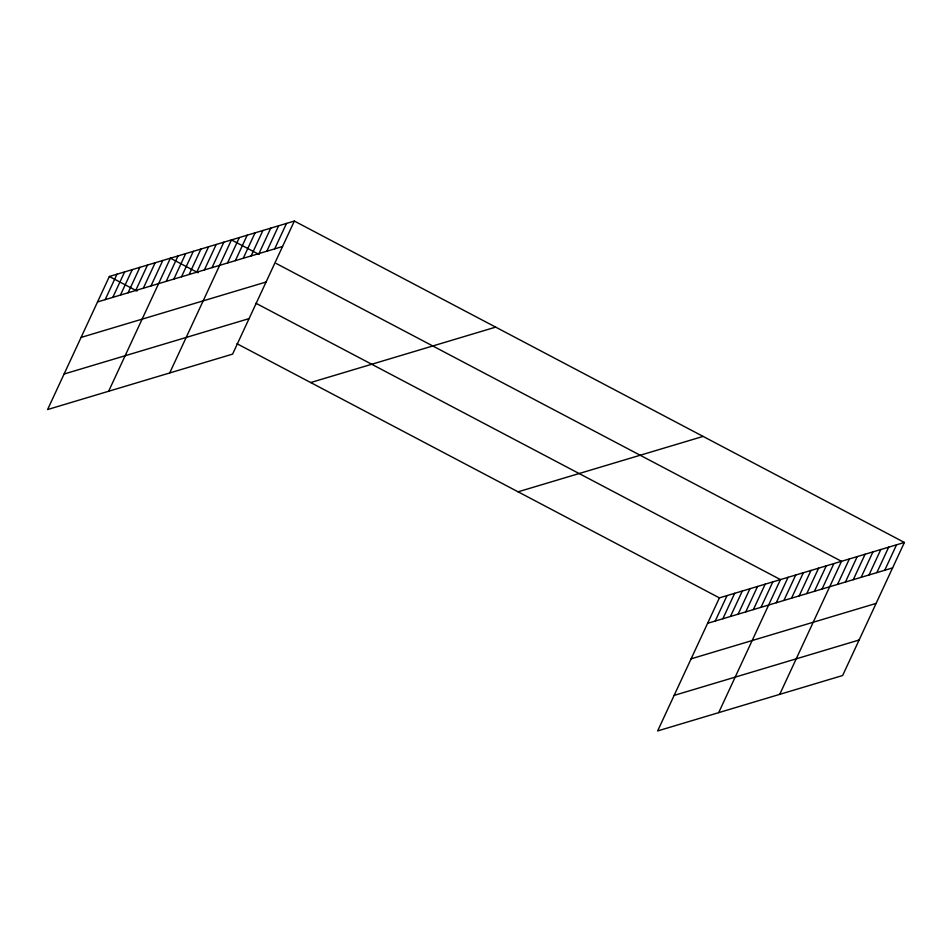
<?xml version="1.0" encoding="UTF-8"?>
<svg xmlns="http://www.w3.org/2000/svg" width="952" height="952" viewBox="0 0 952 952"><rect width="100%" height="100%" fill="white"/><g stroke="black" fill="none" stroke-linecap="round" stroke-linejoin="round"><path stroke-width="1.43" d="M294.358 221.066L109.361 276.485L47.6 409.538L232.597 354.12L294.358 221.066L904.4 542.462L842.639 675.515L657.642 730.934L719.403 597.88L904.4 542.462M105.184 299.642L116.989 274.2M112.812 297.357L124.629 271.915M120.44 295.072L132.257 269.63M128.08 292.776L139.885 267.345M135.708 290.491L147.512 265.061M143.335 288.206L155.152 262.764M150.975 285.921L162.78 260.479M108.647 391.248L170.408 258.194L198.04 272.76M166.231 281.352L178.036 255.91M173.859 279.067L185.676 253.625M181.499 276.782L193.304 251.34M189.127 274.497L200.931 249.055M196.755 272.212L208.571 246.77M204.382 269.928L216.199 244.485M212.022 267.643L223.827 242.201M169.694 372.958L231.455 239.916L259.087 254.47M227.516 263.002L239.321 237.56M235.37 260.646L247.187 235.203M243.236 258.289L255.053 232.847M251.102 255.933L262.907 230.491M258.968 253.577L270.773 228.135M266.822 251.221L278.639 225.779M274.688 248.865L286.493 223.422M715.226 621.037L727.031 595.595M722.854 618.752L734.658 593.31M730.481 616.456L742.298 591.025M738.121 614.171L749.926 588.741M745.749 611.886L757.554 586.444M753.377 609.601L765.182 584.159M761.005 607.317L772.822 581.874M718.689 712.643L780.45 579.59L255.933 303.26M776.273 602.747L788.077 577.305M783.901 600.462L795.717 575.02M791.54 598.177L803.345 572.735M799.168 595.892L810.973 570.45M806.796 593.608L818.601 568.165M814.424 591.323L826.241 565.881M822.064 589.026L833.869 563.596M779.736 694.353L841.497 561.311L276.199 263.478M837.558 584.385L849.362 558.955M845.412 582.041L857.228 556.599M853.278 579.685L865.082 554.242M861.143 577.328L872.948 551.886M868.997 574.972L880.814 549.53M876.863 572.616L888.68 547.174M884.729 570.26L896.534 544.818M97.556 301.927L282.554 246.508M81.063 337.436L266.072 282.018M64.082 374.029L249.079 318.611M310.673 382.549L495.671 327.131M518.09 491.815L703.088 436.409M707.586 623.322L892.595 567.904M691.104 658.832L876.102 603.413M674.123 695.412L859.12 640.006M109.361 276.485L136.993 291.038M236.988 343.72L719.403 597.88"/></g></svg>
